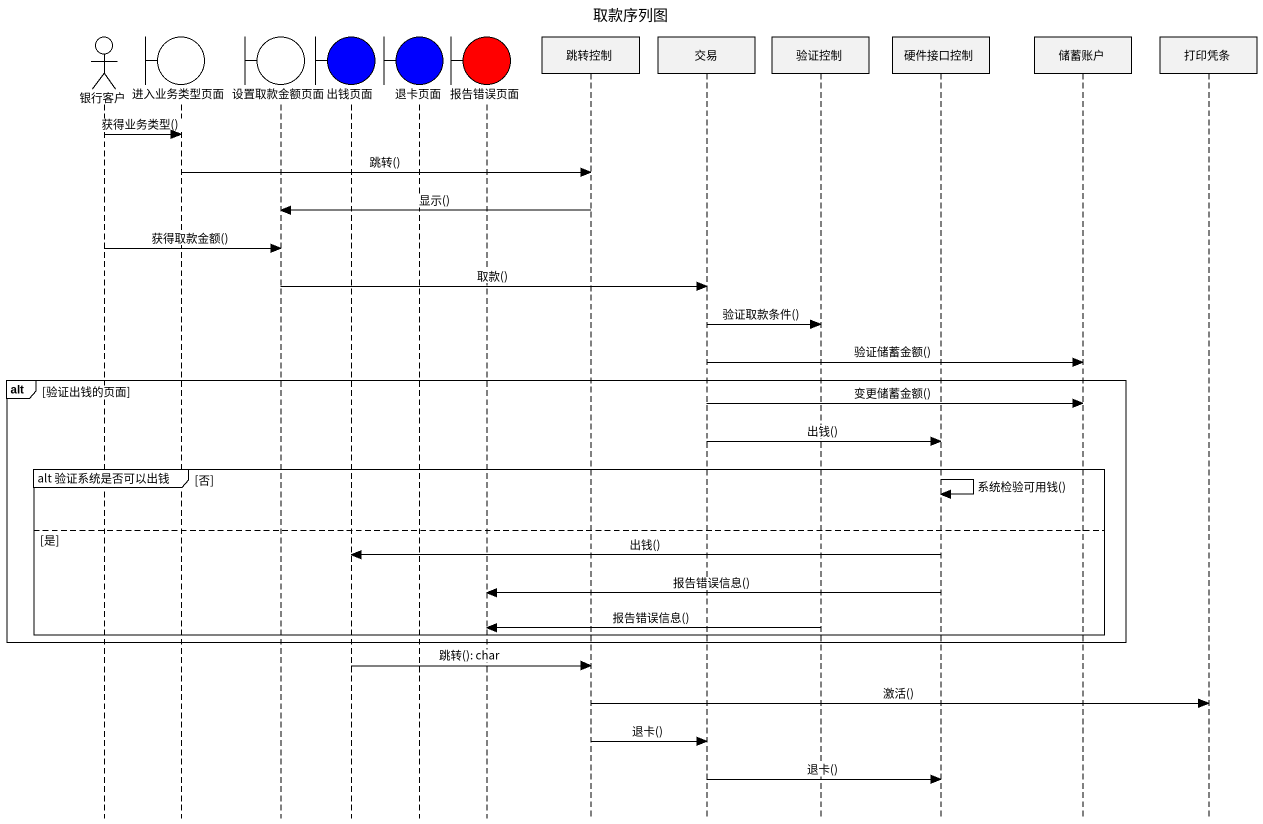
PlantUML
@startuml
title 取款序列图
hide footbox
actor 银行客户
boundary 进入业务类型页面
boundary 设置取款金额页面
boundary 出钱页面 #0000FF
boundary 退卡页面 #0000FF
boundary 报告错误页面 #FF0000
participant 跳转控制
participant 交易
participant 验证控制
participant 硬件接口控制
participant 储蓄账户
participant 打印凭条

银行客户 -> 进入业务类型页面 : 获得业务类型()
进入业务类型页面 -> 跳转控制 : 跳转()
跳转控制 -> 设置取款金额页面 : 显示()
银行客户 -> 设置取款金额页面 : 获得取款金额()
设置取款金额页面 -> 交易 : 取款()
交易 -> 验证控制 : 验证取款条件()
交易 -> 储蓄账户 : 验证储蓄金额()
alt 验证出钱的页面
  交易 -> 储蓄账户 : 变更储蓄金额()
  交易 -> 硬件接口控制 : 出钱()
  group alt 验证系统是否可以出钱 [否]
    硬件接口控制 -> 硬件接口控制 : 系统检验可用钱()
  else 是
    硬件接口控制 -> 出钱页面 : 出钱()
    硬件接口控制 -> 报告错误页面 : 报告错误信息()
    验证控制 -> 报告错误页面 : 报告错误信息()
  end
end
出钱页面 -> 跳转控制 : 跳转(): char
跳转控制 -> 打印凭条 : 激活()
跳转控制 -> 交易 : 退卡()
交易 -> 硬件接口控制 : 退卡()
@enduml
